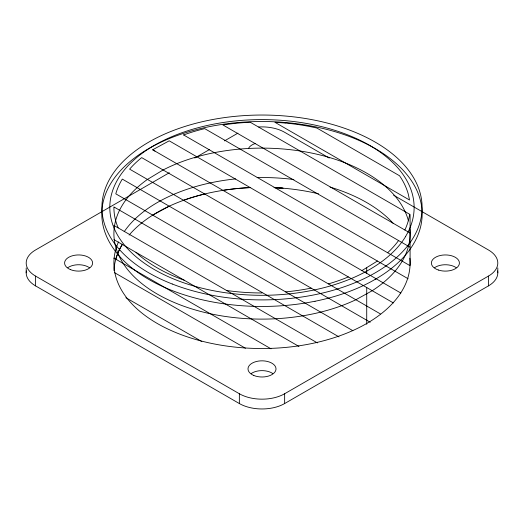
<?xml version="1.0" encoding="UTF-8"?>
<svg xmlns="http://www.w3.org/2000/svg" width="524" height="524" viewBox="0 0 524 524"><rect width="100%" height="100%" fill="white"/><g stroke="black" fill="none" stroke-linecap="round" stroke-linejoin="round"><path stroke-width="0.79" d="M26.2 272.827L26.2 267.928M410.096 233.023L222.969 124.987A148.082 85.497 0 0 1 250.236 122.243L410.082 214.526L410.096 264.902M339.002 336.893L113.905 206.934L113.905 207.465A148.096 85.504 0 0 0 118.195 227.894M405.556 236.553L407.803 232.525A152.17 87.855 0 0 0 276.633 120.009A152.17 87.855 0 0 0 110.512 215.914A152.17 87.855 0 0 0 305.4 291.652L312.376 290.348A151.632 87.547 0 0 0 369.531 269.552A151.698 87.58 0 0 0 405.589 236.56M377.424 261.037L361.927 270.574M154.96 151.082L152.694 149.779L169.213 140.825L408.104 278.748M152.694 215.141L169.213 206.187M169.311 172.743L35.58 249.955A32.023 18.484 0 0 0 35.58 276.096L35.58 285.901L239.357 403.552A32.023 18.484 0 0 0 284.643 403.552L488.42 285.901A32.023 18.484 0 0 0 497.63 270.921M194.784 158.038L209.639 149.458M224.501 140.884L237.942 133.122M35.58 276.096L239.357 393.747A32.023 18.484 0 0 0 284.643 393.747L488.42 276.096A32.023 18.484 0 0 0 488.42 249.955L393.609 195.21M315.022 301.248L307.68 302.617A160.174 92.473 0 0 1 102.318 221.416A160.174 92.473 0 0 1 282.515 122.275A160.174 92.473 0 0 1 413.109 244.616A159.702 92.204 0 0 1 375.191 279.358M274.183 187.644L283.078 188.195A148.358 85.654 0 0 0 274.904 187.651M285.115 123.016L274.904 122.288L409.532 200.017L408.281 194.122A148.082 85.497 0 0 0 399.537 175.756L316.922 128.059A148.082 85.497 0 0 0 285.122 123.016M329.216 158.038L284.643 132.303A32.023 18.484 0 0 0 258.692 126.985M408.091 246.064L409.86 247.079M408.465 246.273L204.688 128.629A148.082 85.497 0 0 0 183.61 134.937M183.59 134.93L410.063 265.688M152.694 149.779L400.853 293.047M393.406 302.944L141.683 157.613A148.096 85.504 0 0 0 129.618 169.134L380.365 313.902M370.199 322.227L122.295 179.097A148.096 85.504 0 0 0 115.797 193.828L352.862 330.703M113.924 225.438L317.406 342.919M298.981 346.469L113.937 239.638M271.013 348.814L113.905 258.103L115.797 259.197A148.096 85.504 0 0 1 122.295 244.459M114.533 272.657L245.415 348.224M125.852 297.684L201.812 341.537M497.8 267.928L497.8 272.827M488.42 276.096L488.42 285.901M366.721 267.928L366.721 273.345M366.721 287.538L366.721 324.304M284.643 393.747L284.643 403.552M239.357 393.747L239.357 403.552M113.957 270.541A148.096 85.504 0 0 1 122.459 244.184M129.107 235.099A148.096 85.504 0 0 1 250.721 187.579M274.085 187.612A148.096 85.504 0 0 1 318.546 193.808M248.559 148.325A14.01 8.089 0 0 1 255.286 143.504M409.63 214.264A148.082 85.497 0 0 1 404.862 230.003M398.561 240.549A148.082 85.497 0 0 1 387.636 252.732M184.31 280.248A148.082 85.497 0 0 1 135.952 252.326M409.879 228.955A148.096 85.504 0 0 1 395.024 271.196A148.082 85.497 0 0 1 383.123 282.809A148.096 85.504 0 0 1 372.23 290.715L355.855 299.754A148.096 85.504 0 0 1 172.861 301.896A148.096 85.504 0 0 1 126.022 199.742A148.082 85.497 0 0 1 137.137 187.664A148.096 85.504 0 0 1 147.441 179.424L163.095 169.972A148.096 85.504 0 0 1 176.784 163.685A148.082 85.497 0 0 1 196.919 156.82A148.096 85.504 0 0 1 408.445 220.879M183.583 200.299A148.096 85.504 0 0 1 204.688 193.991M222.962 190.356A148.096 85.504 0 0 1 250.217 187.599M348.355 276.934A148.096 85.504 0 0 1 328.397 283.897M311.145 288.128A148.096 85.504 0 0 1 285.619 291.875M262 292.968A148.096 85.504 0 0 1 226.617 290.493M409.86 258.201A148.096 85.504 0 0 1 247.78 348.132A148.096 85.504 0 0 1 118.463 241.97M124.195 231.706A148.096 85.504 0 0 1 235.59 178.894M257.166 177.571A148.096 85.504 0 0 1 293.899 179.529M330.094 187.101A148.096 85.504 0 0 1 393.085 223.237M375.191 279.351A159.65 92.172 0 0 1 315.035 301.261M35.58 285.901A32.023 18.484 0 0 1 26.37 270.921M434.645 267.646A14.01 8.089 0 0 1 456.155 267.646M67.845 267.646A14.01 8.089 0 0 1 89.355 267.646M251.245 373.533A14.01 8.089 0 0 1 272.755 373.533M172.258 284.015A160.102 92.434 0 0 0 421.696 214.061A160.102 92.434 0 0 0 192.046 124.326A160.102 92.434 0 0 0 172.258 284.015M438.398 270.03A14.01 8.089 0 0 0 459.41 263.028A14.01 8.089 0 0 0 438.398 256.02A14.01 8.089 0 0 0 438.398 270.03M70.38 269.572A14.01 8.089 0 0 0 92.532 263.86A14.01 8.089 0 0 0 72.882 255.64A14.01 8.089 0 0 0 70.38 269.572M253.78 375.459A14.01 8.089 0 0 0 275.932 369.748A14.01 8.089 0 0 0 256.288 361.527A14.01 8.089 0 0 0 253.78 375.459"/></g></svg>
